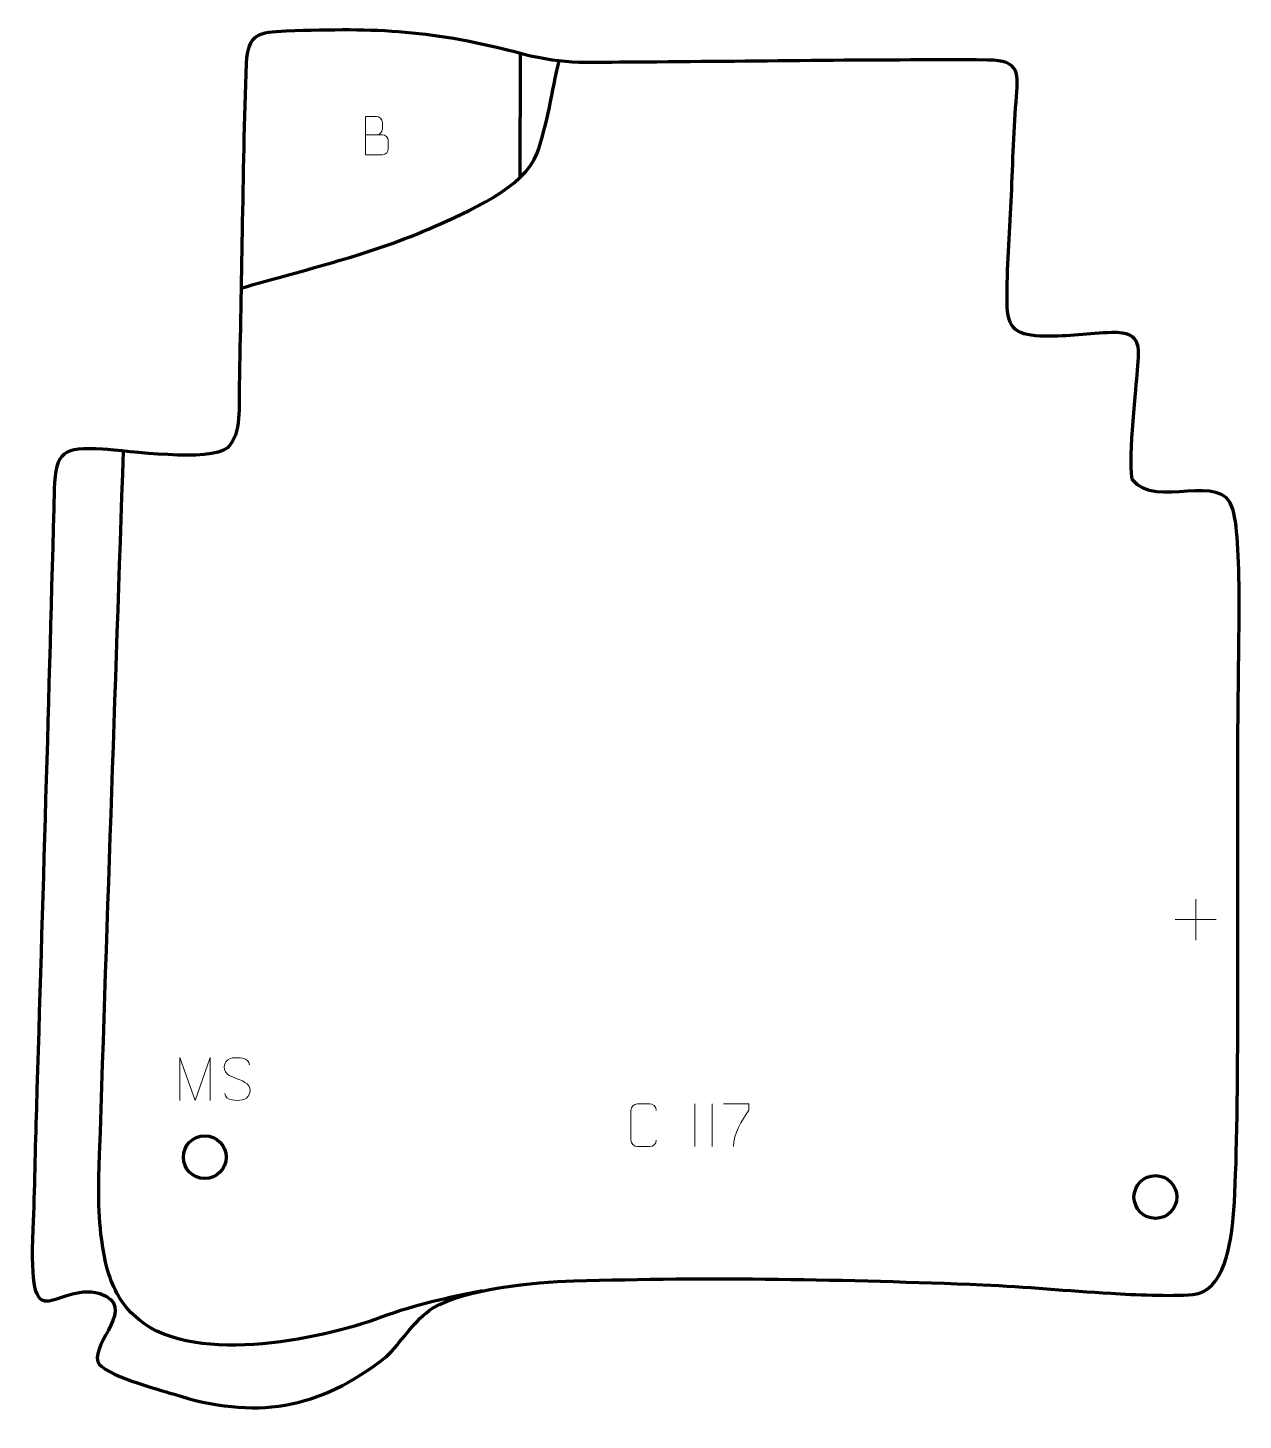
# Model space of a CAD drawing. Header units: millimetres. Extents: x 1123 to 1833, y -11 to 803.
import ezdxf

# ---------------------------------------------------------------- set-up
doc = ezdxf.new("R2010")
doc.units = ezdxf.units.MM
doc.header["$MEASUREMENT"] = 0
doc.layers.add('layer 2', color=7, linetype='Continuous')
doc.layers.add('layer 3', color=7, linetype='Continuous')

msp = doc.modelspace()

# ---------------------------------------------------------------- linework, layer by layer
at = {"layer": 'layer 2', "color": 142, "lineweight": 200}
for centre in [(1226.5539, 142.6418), (1781.914, 119.3585)]:
    msp.add_ellipse(centre, major_axis=(0, 12.5), ratio=1, dxfattribs=at)
at = {"layer": 'layer 2', "color": 140, "lineweight": 158}
for points, knots in [([(1247.788, 650.5407), (1285.6171, 661.5603), (1324.5723, 670.3534), (1360.6222, 686.5445), (1360.6222, 686.5445), (1379.3158, 694.935), (1413.4533, 709.0543), (1420.7623, 729.4946), (1420.7623, 729.4946), (1426.717, 746.5738), (1429.495, 765.7056), (1433.5204, 783.3456)], [0, 0, 0, 0, 0.25, 0.25, 0.25, 0.25, 0.5, 0.5, 0.5, 0.5, 1, 1, 1, 1]), ([(1410.8099, 714.7852), (1410.8099, 714.7852), (1411.0181, 785.7457), (1411.0181, 785.7457), (1411.0181, 785.7457), (1411.0181, 785.7457), (1411.1007, 787.4492), (1411.1007, 787.4492)], [0, 0, 0, 0, 0.33333333, 0.33333333, 0.33333333, 0.33333333, 1, 1, 1, 1]), ([(1388.9082, 64.4874), (1367.2894, 60.1581), (1350.5244, 56.7292), (1329.6217, 49.0475), (1329.6217, 49.0475), (1292.5317, 35.417), (1216.4769, 19.7738), (1184.8795, 50.4276), (1184.8795, 50.4276), (1176.8153, 58.251), (1172.4313, 67.4912), (1169.4071, 78.1764), (1169.4071, 78.1764), (1165.145, 94.886), (1164.2881, 113.7065), (1164.7333, 130.9054), (1164.7333, 130.9054), (1169.2903, 272.3751), (1174.2903, 413.8547), (1179.1004, 555.3183)], [0, 0, 0, 0, 0.16666667, 0.16666667, 0.16666667, 0.16666667, 0.33333333, 0.33333333, 0.33333333, 0.33333333, 0.5, 0.5, 0.5, 0.5, 0.66666667, 0.66666667, 0.66666667, 0.66666667, 1, 1, 1, 1])]:
    msp.add_open_spline(points, degree=3, knots=knots, dxfattribs=at)
at = {"layer": 'layer 2', "color": 250, "lineweight": 9}
for points, knots in [([(1320.5104, 740.1478), (1323.7694, 740.1482), (1327.0288, 740.1482), (1330.2885, 740.1478), (1330.2885, 740.1478), (1332.0578, 740.1323), (1333.7807, 738.5773), (1333.7807, 736.7415), (1333.7807, 736.7415), (1333.7804, 735.7307), (1333.7804, 732.9994), (1333.7807, 731.9883), (1333.7807, 731.9883), (1333.7966, 730.3242), (1332.4153, 728.5204), (1330.3359, 728.5356), (1330.3359, 728.5356), (1327.0759, 728.5359), (1323.8162, 728.5359), (1320.5569, 728.5356), (1320.5569, 728.5356), (1320.5569, 735.986), (1320.5569, 743.4361), (1320.5569, 750.8859), (1320.5569, 750.8859), (1322.683, 750.8859), (1324.8094, 750.8859), (1326.9359, 750.8859), (1326.9359, 750.8859), (1328.4414, 750.9017), (1330.3194, 749.1905), (1330.3353, 747.4328), (1330.3353, 747.4328), (1330.3349, 745.5822), (1330.3349, 745.4515), (1330.3353, 743.6006), (1330.3353, 743.6006), (1330.3507, 741.75), (1328.6898, 740.1323), (1326.8894, 740.1478)], [0, 0, 0, 0, 0.09090909, 0.09090909, 0.09090909, 0.09090909, 0.18181818, 0.18181818, 0.18181818, 0.18181818, 0.27272727, 0.27272727, 0.27272727, 0.27272727, 0.36363636, 0.36363636, 0.36363636, 0.36363636, 0.45454545, 0.45454545, 0.45454545, 0.45454545, 0.54545455, 0.54545455, 0.54545455, 0.54545455, 0.63636364, 0.63636364, 0.63636364, 0.63636364, 0.72727273, 0.72727273, 0.72727273, 0.72727273, 0.81818182, 0.81818182, 0.81818182, 0.81818182, 1, 1, 1, 1]), ([(1212.0942, 175.8404), (1212.0942, 175.8404), (1212.0942, 200.7983), (1212.0942, 200.7983), (1212.0942, 200.7983), (1212.0942, 200.7983), (1221.0193, 175.8404), (1221.0193, 175.8404), (1221.0193, 175.8404), (1221.0193, 175.8404), (1229.7792, 200.7978), (1229.7792, 200.7978), (1229.7792, 200.7978), (1229.7792, 200.7978), (1229.7792, 175.8404), (1229.7792, 175.8404)], [0, 0, 0, 0, 0.2, 0.2, 0.2, 0.2, 0.4, 0.4, 0.4, 0.4, 0.6, 0.6, 0.6, 0.6, 1, 1, 1, 1]), ([(1245.4864, 188.4903), (1241.2381, 189.9607), (1236.33, 191.7565), (1238.3351, 197.2768), (1238.3351, 197.2768), (1239.8386, 201.4167), (1245.0522, 201.0282), (1248.6558, 200.4271), (1248.6558, 200.4271), (1251.5164, 199.9499), (1252.3811, 198.7367), (1252.6917, 196.6526)], [0, 0, 0, 0, 0.25, 0.25, 0.25, 0.25, 0.5, 0.5, 0.5, 0.5, 1, 1, 1, 1]), ([(1245.4864, 188.4902), (1249.505, 186.8435), (1254.5345, 184.9552), (1252.7005, 179.5949), (1252.7005, 179.5949), (1251.2407, 175.3285), (1246.3299, 175.5852), (1242.6038, 176.1399), (1242.6038, 176.1399), (1239.8538, 176.5497), (1238.6329, 177.7632), (1238.2549, 179.8754)], [0, 0, 0, 0, 0.25, 0.25, 0.25, 0.25, 0.5, 0.5, 0.5, 0.5, 1, 1, 1, 1]), ([(1490.3593, 152.6724), (1490.2195, 150.349), (1488.5423, 148.8694), (1486.3946, 148.8586), (1486.3946, 148.8586), (1484.0627, 148.859), (1481.7308, 148.859), (1479.3993, 148.8586), (1479.3993, 148.8586), (1477.4743, 148.7532), (1475.5022, 150.6377), (1475.5134, 152.655), (1475.5134, 152.655), (1475.5138, 158.4251), (1475.5138, 164.1948), (1475.5134, 169.9641), (1475.5134, 169.9641), (1475.5176, 172.1022), (1477.2643, 173.8214), (1479.4167, 173.8079), (1479.4167, 173.8079), (1481.7424, 173.8079), (1484.0685, 173.8079), (1486.3946, 173.8079), (1486.3946, 173.8079), (1488.3412, 173.8434), (1490.3326, 172.3519), (1490.3593, 169.9143)], [0, 0, 0, 0, 0.125, 0.125, 0.125, 0.125, 0.25, 0.25, 0.25, 0.25, 0.375, 0.375, 0.375, 0.375, 0.5, 0.5, 0.5, 0.5, 0.625, 0.625, 0.625, 0.625, 0.75, 0.75, 0.75, 0.75, 1, 1, 1, 1]), ([(1529.5282, 173.8107), (1529.5282, 173.8107), (1544.3443, 173.8107), (1544.3443, 173.8107), (1544.3443, 173.8107), (1544.344, 172.5611), (1544.344, 171.3115), (1544.3443, 170.0617), (1544.3443, 170.0617), (1540.3499, 164.0646), (1535.4347, 156.231), (1535.4347, 148.8522)], [0, 0, 0, 0, 0.25, 0.25, 0.25, 0.25, 0.5, 0.5, 0.5, 0.5, 1, 1, 1, 1])]:
    msp.add_open_spline(points, degree=3, knots=knots, dxfattribs=at)
for points in [[(1805.5126, 293.4414), (1805.5126, 293.4414), (1805.5126, 269.4635), (1805.5126, 269.4635)], [(1793.5237, 281.4524), (1793.5237, 281.4524), (1817.5016, 281.4524), (1817.5016, 281.4524)], [(1512.9363, 173.8185), (1512.9363, 173.8185), (1512.9363, 148.8444), (1512.9363, 148.8444)], [(1522.9363, 173.8185), (1522.9363, 173.8185), (1522.9363, 148.8444), (1522.9363, 148.8444)]]:
    msp.add_open_spline(points, degree=3, dxfattribs=at)
at = {"layer": 'layer 3', "color": 242, "lineweight": 158}
msp.add_open_spline([(1248.3893, 683.2295), (1249.0221, 716.0317), (1249.4312, 749.2422), (1250.7921, 781.9968), (1250.7921, 781.9968), (1251.5054, 799.1647), (1258.0477, 799.9121), (1274.0739, 800.7144), (1274.0739, 800.7144), (1328.4184, 802.6668), (1359.3362, 801.3492), (1412.3955, 787.3055), (1412.3955, 787.3055), (1437.1381, 780.885), (1452.8424, 782.4886), (1477.8745, 782.6248), (1477.8745, 782.6248), (1546.4486, 783.005), (1615.3438, 784.2258), (1683.8772, 783.8462), (1683.8772, 783.8462), (1703.1556, 783.7395), (1701.8781, 776.1457), (1700.5422, 759.4916), (1700.5422, 759.4916), (1699.024, 740.5629), (1698.5398, 720.2344), (1697.6783, 701.1401), (1697.6783, 701.1401), (1696.7921, 681.9808), (1695.2022, 661.8009), (1695.2567, 642.718), (1695.2567, 642.718), (1695.3053, 625.6715), (1701.1771, 622.9296), (1717.4605, 622.3988), (1717.4605, 622.3988), (1730.943, 622.2712), (1743.222, 624.1396), (1756.354, 624.5682), (1756.354, 624.5682), (1775.4794, 625.1924), (1772.2589, 614.6844), (1771.1815, 599.8044), (1771.1815, 599.8044), (1770.3763, 589.6051), (1765.7586, 544.9888), (1768.6172, 538.5092), (1768.6172, 538.5092), (1781.9709, 520.6296), (1820.9965, 544.2491), (1827.1882, 521.3431), (1827.1882, 521.3431), (1833.1824, 499.1673), (1830.0128, 437.9248), (1829.9893, 366.5798), (1829.9893, 366.5798), (1829.9568, 267.6487), (1831.0898, 151.0009), (1827.41, 107.4426), (1827.41, 107.4426), (1826.1428, 93.3267), (1822.2504, 63.8162), (1803.8541, 62.3616), (1803.8541, 62.3616), (1789.9957, 61.2658), (1770.068, 62.2565), (1755.9357, 63.0674), (1755.9357, 63.0674), (1730.9348, 64.502), (1706.0691, 67.0045), (1681.0275, 68.0539), (1681.0275, 68.0539), (1601.6031, 71.2701), (1521.3722, 72.778), (1442.2053, 70.2966), (1442.2053, 70.2966), (1418.1724, 69.5434), (1380.4259, 66.2315), (1359.5536, 54.3092), (1359.5536, 54.3092), (1349.3568, 47.4351), (1342.5429, 36.365), (1334.0986, 27.4394), (1334.0986, 27.4394), (1334.0986, 27.4394), (1332.7528, 26.1112), (1332.7528, 26.1112), (1332.7528, 26.1112), (1293.1494, -5.0351), (1255.8228, -11.062), (1208.0772, 4.2575), (1208.0772, 4.2575), (1199.8345, 6.7256), (1166.6131, 15.5496), (1164.1505, 23.1709), (1164.1505, 23.1709), (1160.4313, 34.681), (1187.7023, 55.114), (1165.2287, 63.0489), (1165.2287, 63.0489), (1138.1126, 70.164), (1123.2191, 31.601), (1126.1212, 100.627), (1126.1212, 100.627), (1127.1076, 124.0882), (1127.4691, 147.5808), (1128.1731, 171.0528), (1128.1731, 171.0528), (1131.8381, 291.6853), (1135.5423, 412.3614), (1138.6026, 533.009), (1138.6026, 533.009), (1139.3326, 555.5917), (1144.023, 557.412), (1166.7648, 556.4261), (1166.7648, 556.4261), (1181.3136, 555.5351), (1229.8014, 548.4933), (1239.7655, 557.2998), (1239.7655, 557.2998), (1248.4576, 564.9821), (1246.3971, 582.8039), (1246.6492, 593.7642), (1246.6492, 593.7642), (1247.3354, 623.6026), (1247.8261, 653.393), (1248.3893, 683.2295)], degree=3, knots=[0, 0, 0, 0, 0.03030303, 0.03030303, 0.03030303, 0.03030303, 0.06060606, 0.06060606, 0.06060606, 0.06060606, 0.09090909, 0.09090909, 0.09090909, 0.09090909, 0.12121212, 0.12121212, 0.12121212, 0.12121212, 0.15151515, 0.15151515, 0.15151515, 0.15151515, 0.18181818, 0.18181818, 0.18181818, 0.18181818, 0.21212121, 0.21212121, 0.21212121, 0.21212121, 0.24242424, 0.24242424, 0.24242424, 0.24242424, 0.27272727, 0.27272727, 0.27272727, 0.27272727, 0.3030303, 0.3030303, 0.3030303, 0.3030303, 0.33333333, 0.33333333, 0.33333333, 0.33333333, 0.36363636, 0.36363636, 0.36363636, 0.36363636, 0.39393939, 0.39393939, 0.39393939, 0.39393939, 0.42424242, 0.42424242, 0.42424242, 0.42424242, 0.45454545, 0.45454545, 0.45454545, 0.45454545, 0.48484848, 0.48484848, 0.48484848, 0.48484848, 0.51515152, 0.51515152, 0.51515152, 0.51515152, 0.54545455, 0.54545455, 0.54545455, 0.54545455, 0.57575758, 0.57575758, 0.57575758, 0.57575758, 0.60606061, 0.60606061, 0.60606061, 0.60606061, 0.63636364, 0.63636364, 0.63636364, 0.63636364, 0.66666667, 0.66666667, 0.66666667, 0.66666667, 0.6969697, 0.6969697, 0.6969697, 0.6969697, 0.72727273, 0.72727273, 0.72727273, 0.72727273, 0.75757576, 0.75757576, 0.75757576, 0.75757576, 0.78787879, 0.78787879, 0.78787879, 0.78787879, 0.81818182, 0.81818182, 0.81818182, 0.81818182, 0.84848485, 0.84848485, 0.84848485, 0.84848485, 0.87878788, 0.87878788, 0.87878788, 0.87878788, 0.90909091, 0.90909091, 0.90909091, 0.90909091, 0.93939394, 0.93939394, 0.93939394, 0.93939394, 1, 1, 1, 1], dxfattribs=at)

doc.saveas('drawing.dxf')
